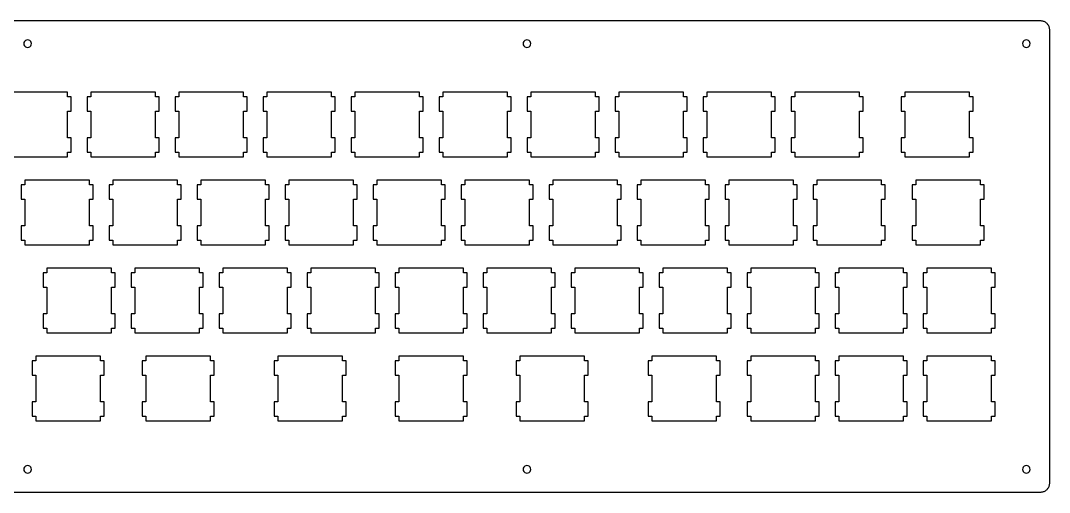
# Model space of a CAD drawing. Extents: x 0 to 334, y 0 to 103.
# Drawn here: x 111.7 to 334.4, y 0.4 to 102.6 of the extents above; entities that cross this region are included whole.
import ezdxf

# ---------------------------------------------------------------- set-up
doc = ezdxf.new("R2010")
doc.units = 0
doc.layers.get('0').update_dxf_attribs({"linetype": 'CONTINUOUS'})

msp = doc.modelspace()

# ---------------------------------------------------------------- linework, layer by layer
at = {"color": 0}
for p, q in [((2.096, 102.563), (332.421, 102.563)), ((332.421, 102.563), (332.577, 102.556)), ((332.577, 102.556), (332.733, 102.538)), ((332.733, 102.538), (332.887, 102.508)), ((332.887, 102.508), (333.04, 102.465)), ((333.04, 102.465), (333.186, 102.41)), ((333.186, 102.41), (333.328, 102.345)), ((333.328, 102.345), (333.466, 102.269)), ((333.466, 102.269), (333.597, 102.181)), ((333.597, 102.181), (333.72, 102.084)), ((333.72, 102.084), (333.835, 101.977)), ((333.835, 101.977), (333.941, 101.862)), ((333.941, 101.862), (334.039, 101.739)), ((334.039, 101.739), (334.126, 101.608)), ((334.126, 101.608), (334.203, 101.471)), ((334.203, 101.471), (334.268, 101.328)), ((334.268, 101.328), (334.323, 101.182)), ((334.323, 101.182), (334.366, 101.03)), ((334.366, 101.03), (334.396, 100.876)), ((334.396, 100.876), (334.414, 100.719)), ((334.414, 100.719), (334.421, 100.562)), ((334.421, 100.562), (334.421, 2.36196)), ((112.536, 98.0475), (112.419, 97.8172)), ((112.718, 98.2306), (112.536, 98.0475)), ((112.948, 98.3477), (112.718, 98.2306)), ((113.203, 98.388), (112.948, 98.3477)), ((113.458, 98.3477), (113.203, 98.388)), ((113.688, 98.2306), (113.458, 98.3477)), ((113.871, 98.0475), (113.688, 98.2306)), ((113.988, 97.8172), (113.871, 98.0475)), ((220.645, 98.0475), (220.527, 97.8172)), ((220.828, 98.2306), (220.645, 98.0475)), ((221.058, 98.3477), (220.828, 98.2306)), ((221.313, 98.388), (221.058, 98.3477)), ((221.568, 98.3477), (221.313, 98.388)), ((221.798, 98.2306), (221.568, 98.3477)), ((221.98, 98.0475), (221.798, 98.2306)), ((222.097, 97.8172), (221.98, 98.0475)), ((328.753, 98.0475), (328.636, 97.8172)), ((328.936, 98.2306), (328.753, 98.0475)), ((329.166, 98.3477), (328.936, 98.2306)), ((329.421, 98.388), (329.166, 98.3477)), ((329.675, 98.3477), (329.421, 98.388)), ((329.905, 98.2306), (329.675, 98.3477)), ((330.089, 98.0475), (329.905, 98.2306)), ((330.206, 97.8172), (330.089, 98.0475)), ((112.419, 97.8172), (112.379, 97.5625)), ((112.379, 97.5625), (112.419, 97.3088)), ((112.419, 97.3088), (112.536, 97.0788)), ((112.536, 97.0788), (112.718, 96.8954)), ((112.718, 96.8954), (112.948, 96.7782)), ((112.948, 96.7782), (113.203, 96.7384)), ((113.203, 96.7384), (113.458, 96.7782)), ((113.458, 96.7782), (113.688, 96.8954)), ((113.688, 96.8954), (113.871, 97.0788)), ((113.871, 97.0788), (113.988, 97.3088)), ((114.028, 97.5625), (113.988, 97.8172)), ((113.988, 97.3088), (114.028, 97.5625)), ((220.527, 97.8172), (220.488, 97.5625)), ((220.488, 97.5625), (220.527, 97.3088)), ((220.527, 97.3088), (220.645, 97.0788)), ((220.645, 97.0788), (220.828, 96.8954)), ((220.828, 96.8954), (221.058, 96.7782)), ((221.058, 96.7782), (221.313, 96.7384)), ((221.313, 96.7384), (221.568, 96.7782)), ((221.568, 96.7782), (221.798, 96.8954)), ((221.798, 96.8954), (221.98, 97.0788)), ((221.98, 97.0788), (222.097, 97.3088)), ((222.137, 97.5625), (222.097, 97.8172)), ((222.097, 97.3088), (222.137, 97.5625)), ((328.636, 97.8172), (328.596, 97.5625)), ((328.596, 97.5625), (328.636, 97.3088)), ((328.636, 97.3088), (328.753, 97.0788)), ((328.753, 97.0788), (328.936, 96.8954)), ((328.936, 96.8954), (329.166, 96.7782)), ((329.166, 96.7782), (329.421, 96.7384)), ((329.421, 96.7384), (329.675, 96.7782)), ((329.675, 96.7782), (329.905, 96.8954)), ((329.905, 96.8954), (330.089, 97.0788)), ((330.089, 97.0788), (330.206, 97.3088)), ((330.247, 97.5625), (330.206, 97.8172)), ((330.206, 97.3088), (330.247, 97.5625)), ((121.87, 87.0384), (107.87, 87.0384)), ((121.87, 86.0379), (121.87, 87.0384)), ((126.92, 87.0384), (126.92, 86.0379)), ((140.921, 87.0384), (126.92, 87.0384)), ((140.921, 86.0379), (140.921, 87.0384)), ((145.97, 87.0384), (145.97, 86.0379)), ((159.971, 87.0384), (145.97, 87.0384)), ((159.971, 86.0379), (159.971, 87.0384)), ((165.02, 87.0384), (165.02, 86.0379)), ((179.021, 87.0384), (165.02, 87.0384)), ((179.021, 86.0379), (179.021, 87.0384)), ((184.07, 87.0384), (184.07, 86.0379)), ((198.071, 87.0384), (184.07, 87.0384)), ((198.071, 86.0379), (198.071, 87.0384)), ((203.12, 87.0384), (203.12, 86.0379)), ((217.121, 87.0384), (203.12, 87.0384)), ((217.121, 86.0379), (217.121, 87.0384)), ((222.17, 87.0384), (222.17, 86.0379)), ((236.171, 87.0384), (222.17, 87.0384)), ((236.171, 86.0379), (236.171, 87.0384)), ((241.22, 87.0384), (241.22, 86.0379)), ((255.221, 87.0384), (241.22, 87.0384)), ((255.221, 86.0379), (255.221, 87.0384)), ((260.27, 87.0384), (260.27, 86.0379)), ((274.271, 87.0384), (260.27, 87.0384)), ((274.271, 86.0379), (274.271, 87.0384)), ((279.32, 87.0384), (279.32, 86.0379)), ((293.321, 87.0384), (279.32, 87.0384)), ((293.321, 86.0379), (293.321, 87.0384)), ((303.132, 87.0384), (303.132, 86.0379)), ((317.132, 87.0384), (303.132, 87.0384)), ((317.132, 86.0379), (317.132, 87.0384)), ((122.669, 86.0379), (121.87, 86.0379)), ((122.669, 82.9374), (122.669, 86.0379)), ((126.92, 86.0379), (126.119, 86.0379)), ((126.119, 86.0379), (126.119, 82.9374)), ((141.72, 86.0379), (140.921, 86.0379)), ((141.72, 82.9374), (141.72, 86.0379)), ((145.97, 86.0379), (145.171, 86.0379)), ((145.171, 86.0379), (145.171, 82.9374)), ((160.77, 86.0379), (159.971, 86.0379)), ((160.77, 82.9374), (160.77, 86.0379)), ((165.02, 86.0379), (164.221, 86.0379)), ((164.221, 86.0379), (164.221, 82.9374)), ((179.82, 86.0379), (179.021, 86.0379)), ((179.82, 82.9374), (179.82, 86.0379)), ((184.07, 86.0379), (183.271, 86.0379)), ((183.271, 86.0379), (183.271, 82.9374)), ((198.87, 86.0379), (198.071, 86.0379)), ((198.87, 82.9374), (198.87, 86.0379)), ((203.12, 86.0379), (202.321, 86.0379)), ((202.321, 86.0379), (202.321, 82.9374)), ((217.92, 86.0379), (217.121, 86.0379)), ((217.92, 82.9374), (217.92, 86.0379)), ((222.17, 86.0379), (221.371, 86.0379)), ((221.371, 86.0379), (221.371, 82.9374)), ((236.97, 86.0379), (236.171, 86.0379)), ((236.97, 82.9374), (236.97, 86.0379)), ((241.22, 86.0379), (240.421, 86.0379)), ((240.421, 86.0379), (240.421, 82.9374)), ((256.02, 86.0379), (255.221, 86.0379)), ((256.02, 82.9374), (256.02, 86.0379)), ((260.27, 86.0379), (259.471, 86.0379)), ((259.471, 86.0379), (259.471, 82.9374)), ((275.07, 86.0379), (274.271, 86.0379)), ((275.07, 82.9374), (275.07, 86.0379)), ((279.32, 86.0379), (278.521, 86.0379)), ((278.521, 86.0379), (278.521, 82.9374)), ((294.12, 86.0379), (293.321, 86.0379)), ((294.12, 82.9374), (294.12, 86.0379)), ((303.132, 86.0379), (302.332, 86.0379)), ((302.332, 86.0379), (302.332, 82.9374)), ((317.933, 86.0379), (317.132, 86.0379)), ((317.933, 82.9374), (317.933, 86.0379)), ((121.87, 77.1384), (121.87, 82.9374)), ((121.87, 82.9374), (122.669, 82.9374)), ((126.119, 82.9374), (126.92, 82.9374)), ((126.92, 82.9374), (126.92, 77.1384)), ((140.921, 77.1384), (140.921, 82.9374)), ((140.921, 82.9374), (141.72, 82.9374)), ((145.171, 82.9374), (145.97, 82.9374)), ((145.97, 82.9374), (145.97, 77.1384)), ((159.971, 77.1384), (159.971, 82.9374)), ((159.971, 82.9374), (160.77, 82.9374)), ((164.221, 82.9374), (165.02, 82.9374)), ((165.02, 82.9374), (165.02, 77.1384)), ((179.021, 77.1384), (179.021, 82.9374)), ((179.021, 82.9374), (179.82, 82.9374)), ((183.271, 82.9374), (184.07, 82.9374)), ((184.07, 82.9374), (184.07, 77.1384)), ((198.071, 77.1384), (198.071, 82.9374)), ((198.071, 82.9374), (198.87, 82.9374)), ((202.321, 82.9374), (203.12, 82.9374)), ((203.12, 82.9374), (203.12, 77.1384)), ((217.121, 77.1384), (217.121, 82.9374)), ((217.121, 82.9374), (217.92, 82.9374)), ((221.371, 82.9374), (222.17, 82.9374)), ((222.17, 82.9374), (222.17, 77.1384)), ((236.171, 77.1384), (236.171, 82.9374)), ((236.171, 82.9374), (236.97, 82.9374)), ((240.421, 82.9374), (241.22, 82.9374)), ((241.22, 82.9374), (241.22, 77.1384)), ((255.221, 77.1384), (255.221, 82.9374)), ((255.221, 82.9374), (256.02, 82.9374)), ((259.471, 82.9374), (260.27, 82.9374)), ((260.27, 82.9374), (260.27, 77.1384)), ((274.271, 77.1384), (274.271, 82.9374)), ((274.271, 82.9374), (275.07, 82.9374)), ((278.521, 82.9374), (279.32, 82.9374)), ((279.32, 82.9374), (279.32, 77.1384)), ((293.321, 77.1384), (293.321, 82.9374)), ((293.321, 82.9374), (294.12, 82.9374)), ((302.332, 82.9374), (303.132, 82.9374)), ((303.132, 82.9374), (303.132, 77.1384)), ((317.132, 77.1384), (317.132, 82.9374)), ((317.132, 82.9374), (317.933, 82.9374)), ((122.669, 77.1384), (121.87, 77.1384)), ((122.669, 74.0378), (122.669, 77.1384)), ((126.92, 77.1384), (126.119, 77.1384)), ((126.119, 77.1384), (126.119, 74.0378)), ((141.72, 77.1384), (140.921, 77.1384)), ((141.72, 74.0378), (141.72, 77.1384)), ((145.97, 77.1384), (145.171, 77.1384)), ((145.171, 77.1384), (145.171, 74.0378)), ((160.77, 77.1384), (159.971, 77.1384)), ((160.77, 74.0378), (160.77, 77.1384)), ((165.02, 77.1384), (164.221, 77.1384)), ((164.221, 77.1384), (164.221, 74.0378)), ((179.82, 77.1384), (179.021, 77.1384)), ((179.82, 74.0378), (179.82, 77.1384)), ((184.07, 77.1384), (183.271, 77.1384)), ((183.271, 77.1384), (183.271, 74.0378)), ((198.87, 77.1384), (198.071, 77.1384)), ((198.87, 74.0378), (198.87, 77.1384)), ((203.12, 77.1384), (202.321, 77.1384)), ((202.321, 77.1384), (202.321, 74.0378)), ((217.92, 77.1384), (217.121, 77.1384)), ((217.92, 74.0378), (217.92, 77.1384)), ((222.17, 77.1384), (221.371, 77.1384)), ((221.371, 77.1384), (221.371, 74.0378)), ((236.97, 77.1384), (236.171, 77.1384)), ((236.97, 74.0378), (236.97, 77.1384)), ((241.22, 77.1384), (240.421, 77.1384)), ((240.421, 77.1384), (240.421, 74.0378)), ((256.02, 77.1384), (255.221, 77.1384)), ((256.02, 74.0378), (256.02, 77.1384)), ((260.27, 77.1384), (259.471, 77.1384)), ((259.471, 77.1384), (259.471, 74.0378)), ((275.07, 77.1384), (274.271, 77.1384)), ((275.07, 74.0378), (275.07, 77.1384)), ((279.32, 77.1384), (278.521, 77.1384)), ((278.521, 77.1384), (278.521, 74.0378)), ((294.12, 77.1384), (293.321, 77.1384)), ((294.12, 74.0378), (294.12, 77.1384)), ((303.132, 77.1384), (302.332, 77.1384)), ((302.332, 77.1384), (302.332, 74.0378)), ((317.933, 77.1384), (317.132, 77.1384)), ((317.933, 74.0378), (317.933, 77.1384)), ((121.87, 73.0373), (121.87, 74.0378)), ((121.87, 74.0378), (122.669, 74.0378)), ((126.119, 74.0378), (126.92, 74.0378)), ((126.92, 74.0378), (126.92, 73.0373)), ((140.921, 73.0373), (140.921, 74.0378)), ((140.921, 74.0378), (141.72, 74.0378)), ((145.171, 74.0378), (145.97, 74.0378)), ((145.97, 74.0378), (145.97, 73.0373)), ((159.971, 73.0373), (159.971, 74.0378)), ((159.971, 74.0378), (160.77, 74.0378)), ((164.221, 74.0378), (165.02, 74.0378)), ((165.02, 74.0378), (165.02, 73.0373)), ((179.021, 73.0373), (179.021, 74.0378)), ((179.021, 74.0378), (179.82, 74.0378)), ((183.271, 74.0378), (184.07, 74.0378)), ((184.07, 74.0378), (184.07, 73.0373)), ((198.071, 73.0373), (198.071, 74.0378)), ((198.071, 74.0378), (198.87, 74.0378)), ((202.321, 74.0378), (203.12, 74.0378)), ((203.12, 74.0378), (203.12, 73.0373)), ((217.121, 73.0373), (217.121, 74.0378)), ((217.121, 74.0378), (217.92, 74.0378)), ((221.371, 74.0378), (222.17, 74.0378)), ((222.17, 74.0378), (222.17, 73.0373)), ((236.171, 73.0373), (236.171, 74.0378)), ((236.171, 74.0378), (236.97, 74.0378)), ((240.421, 74.0378), (241.22, 74.0378)), ((241.22, 74.0378), (241.22, 73.0373)), ((255.221, 73.0373), (255.221, 74.0378)), ((255.221, 74.0378), (256.02, 74.0378)), ((259.471, 74.0378), (260.27, 74.0378)), ((260.27, 74.0378), (260.27, 73.0373)), ((274.271, 73.0373), (274.271, 74.0378)), ((274.271, 74.0378), (275.07, 74.0378)), ((278.521, 74.0378), (279.32, 74.0378)), ((279.32, 74.0378), (279.32, 73.0373)), ((293.321, 73.0373), (293.321, 74.0378)), ((293.321, 74.0378), (294.12, 74.0378)), ((302.332, 74.0378), (303.132, 74.0378)), ((303.132, 74.0378), (303.132, 73.0373)), ((317.132, 73.0373), (317.132, 74.0378)), ((317.132, 74.0378), (317.933, 74.0378)), ((107.87, 73.0373), (121.87, 73.0373)), ((126.92, 73.0373), (140.921, 73.0373)), ((145.97, 73.0373), (159.971, 73.0373)), ((165.02, 73.0373), (179.021, 73.0373)), ((184.07, 73.0373), (198.071, 73.0373)), ((203.12, 73.0373), (217.121, 73.0373)), ((222.17, 73.0373), (236.171, 73.0373)), ((241.22, 73.0373), (255.221, 73.0373)), ((260.27, 73.0373), (274.271, 73.0373)), ((279.32, 73.0373), (293.321, 73.0373)), ((303.132, 73.0373), (317.132, 73.0373)), ((112.632, 66.9879), (111.832, 66.9879)), ((111.832, 66.9879), (111.832, 63.8874)), ((112.632, 67.9884), (112.632, 66.9879)), ((126.632, 67.9884), (112.632, 67.9884)), ((126.632, 66.9879), (126.632, 67.9884)), ((127.433, 66.9879), (126.632, 66.9879)), ((127.433, 63.8874), (127.433, 66.9879)), ((131.682, 66.9879), (130.882, 66.9879)), ((130.882, 66.9879), (130.882, 63.8874)), ((131.682, 67.9884), (131.682, 66.9879)), ((145.682, 67.9884), (131.682, 67.9884)), ((145.682, 66.9879), (145.682, 67.9884)), ((146.483, 66.9879), (145.682, 66.9879)), ((146.483, 63.8874), (146.483, 66.9879)), ((150.732, 66.9879), (149.932, 66.9879)), ((149.932, 66.9879), (149.932, 63.8874)), ((150.732, 67.9884), (150.732, 66.9879)), ((164.732, 67.9884), (150.732, 67.9884)), ((164.732, 66.9879), (164.732, 67.9884)), ((165.533, 66.9879), (164.732, 66.9879)), ((165.533, 63.8874), (165.533, 66.9879)), ((169.782, 66.9879), (168.982, 66.9879)), ((168.982, 66.9879), (168.982, 63.8874)), ((169.782, 67.9884), (169.782, 66.9879)), ((183.782, 67.9884), (169.782, 67.9884)), ((183.782, 66.9879), (183.782, 67.9884)), ((184.583, 66.9879), (183.782, 66.9879)), ((184.583, 63.8874), (184.583, 66.9879)), ((188.832, 66.9879), (188.032, 66.9879)), ((188.032, 66.9879), (188.032, 63.8874)), ((188.832, 67.9884), (188.832, 66.9879)), ((202.832, 67.9884), (188.832, 67.9884)), ((202.832, 66.9879), (202.832, 67.9884)), ((203.633, 66.9879), (202.832, 66.9879)), ((203.633, 63.8874), (203.633, 66.9879)), ((207.882, 66.9879), (207.082, 66.9879)), ((207.082, 66.9879), (207.082, 63.8874)), ((207.882, 67.9884), (207.882, 66.9879)), ((221.882, 67.9884), (207.882, 67.9884)), ((221.882, 66.9879), (221.882, 67.9884)), ((222.683, 66.9879), (221.882, 66.9879)), ((222.683, 63.8874), (222.683, 66.9879)), ((226.932, 66.9879), (226.132, 66.9879)), ((226.132, 66.9879), (226.132, 63.8874)), ((226.932, 67.9884), (226.932, 66.9879)), ((240.932, 67.9884), (226.932, 67.9884)), ((240.932, 66.9879), (240.932, 67.9884)), ((241.733, 66.9879), (240.932, 66.9879)), ((241.733, 63.8874), (241.733, 66.9879)), ((245.982, 66.9879), (245.182, 66.9879)), ((245.182, 66.9879), (245.182, 63.8874)), ((245.982, 67.9884), (245.982, 66.9879)), ((259.982, 67.9884), (245.982, 67.9884)), ((259.982, 66.9879), (259.982, 67.9884)), ((260.783, 66.9879), (259.982, 66.9879)), ((260.783, 63.8874), (260.783, 66.9879)), ((265.032, 66.9879), (264.232, 66.9879)), ((264.232, 66.9879), (264.232, 63.8874)), ((265.032, 67.9884), (265.032, 66.9879)), ((279.032, 67.9884), (265.032, 67.9884)), ((279.032, 66.9879), (279.032, 67.9884)), ((279.833, 66.9879), (279.032, 66.9879)), ((279.833, 63.8874), (279.833, 66.9879)), ((284.082, 66.9879), (283.282, 66.9879)), ((283.282, 66.9879), (283.282, 63.8874)), ((284.082, 67.9884), (284.082, 66.9879)), ((298.082, 67.9884), (284.082, 67.9884)), ((298.082, 66.9879), (298.082, 67.9884)), ((298.883, 66.9879), (298.082, 66.9879)), ((298.883, 63.8874), (298.883, 66.9879)), ((305.514, 66.9879), (304.713, 66.9879)), ((304.713, 66.9879), (304.713, 63.8874)), ((305.514, 67.9884), (305.514, 66.9879)), ((319.513, 67.9884), (305.514, 67.9884)), ((319.513, 66.9879), (319.513, 67.9884)), ((320.314, 66.9879), (319.513, 66.9879)), ((320.314, 63.8874), (320.314, 66.9879)), ((111.832, 63.8874), (112.632, 63.8874)), ((112.632, 63.8874), (112.632, 58.0884)), ((126.632, 58.0884), (126.632, 63.8874)), ((126.632, 63.8874), (127.433, 63.8874)), ((130.882, 63.8874), (131.682, 63.8874)), ((131.682, 63.8874), (131.682, 58.0884)), ((145.682, 58.0884), (145.682, 63.8874)), ((145.682, 63.8874), (146.483, 63.8874)), ((149.932, 63.8874), (150.732, 63.8874)), ((150.732, 63.8874), (150.732, 58.0884)), ((164.732, 58.0884), (164.732, 63.8874)), ((164.732, 63.8874), (165.533, 63.8874)), ((168.982, 63.8874), (169.782, 63.8874)), ((169.782, 63.8874), (169.782, 58.0884)), ((183.782, 58.0884), (183.782, 63.8874)), ((183.782, 63.8874), (184.583, 63.8874)), ((188.032, 63.8874), (188.832, 63.8874)), ((188.832, 63.8874), (188.832, 58.0884)), ((202.832, 58.0884), (202.832, 63.8874)), ((202.832, 63.8874), (203.633, 63.8874)), ((207.082, 63.8874), (207.882, 63.8874)), ((207.882, 63.8874), (207.882, 58.0884)), ((221.882, 58.0884), (221.882, 63.8874)), ((221.882, 63.8874), (222.683, 63.8874)), ((226.132, 63.8874), (226.932, 63.8874)), ((226.932, 63.8874), (226.932, 58.0884)), ((240.932, 58.0884), (240.932, 63.8874)), ((240.932, 63.8874), (241.733, 63.8874)), ((245.182, 63.8874), (245.982, 63.8874)), ((245.982, 63.8874), (245.982, 58.0884)), ((259.982, 58.0884), (259.982, 63.8874)), ((259.982, 63.8874), (260.783, 63.8874)), ((264.232, 63.8874), (265.032, 63.8874)), ((265.032, 63.8874), (265.032, 58.0884)), ((279.032, 58.0884), (279.032, 63.8874)), ((279.032, 63.8874), (279.833, 63.8874)), ((283.282, 63.8874), (284.082, 63.8874)), ((284.082, 63.8874), (284.082, 58.0884)), ((298.082, 58.0884), (298.082, 63.8874)), ((298.082, 63.8874), (298.883, 63.8874)), ((304.713, 63.8874), (305.514, 63.8874)), ((305.514, 63.8874), (305.514, 58.0884)), ((319.513, 58.0884), (319.513, 63.8874)), ((319.513, 63.8874), (320.314, 63.8874)), ((112.632, 58.0884), (111.832, 58.0884)), ((111.832, 58.0884), (111.832, 54.9878)), ((127.433, 58.0884), (126.632, 58.0884)), ((127.433, 54.9878), (127.433, 58.0884)), ((131.682, 58.0884), (130.882, 58.0884)), ((130.882, 58.0884), (130.882, 54.9878)), ((146.483, 58.0884), (145.682, 58.0884)), ((146.483, 54.9878), (146.483, 58.0884)), ((150.732, 58.0884), (149.932, 58.0884)), ((149.932, 58.0884), (149.932, 54.9878)), ((165.533, 58.0884), (164.732, 58.0884)), ((165.533, 54.9878), (165.533, 58.0884)), ((169.782, 58.0884), (168.982, 58.0884)), ((168.982, 58.0884), (168.982, 54.9878)), ((184.583, 58.0884), (183.782, 58.0884)), ((184.583, 54.9878), (184.583, 58.0884)), ((188.832, 58.0884), (188.032, 58.0884)), ((188.032, 58.0884), (188.032, 54.9878)), ((203.633, 58.0884), (202.832, 58.0884)), ((203.633, 54.9878), (203.633, 58.0884)), ((207.882, 58.0884), (207.082, 58.0884)), ((207.082, 58.0884), (207.082, 54.9878)), ((222.683, 58.0884), (221.882, 58.0884)), ((222.683, 54.9878), (222.683, 58.0884)), ((226.932, 58.0884), (226.132, 58.0884)), ((226.132, 58.0884), (226.132, 54.9878)), ((241.733, 58.0884), (240.932, 58.0884)), ((241.733, 54.9878), (241.733, 58.0884)), ((245.982, 58.0884), (245.182, 58.0884)), ((245.182, 58.0884), (245.182, 54.9878)), ((260.783, 58.0884), (259.982, 58.0884)), ((260.783, 54.9878), (260.783, 58.0884)), ((265.032, 58.0884), (264.232, 58.0884)), ((264.232, 58.0884), (264.232, 54.9878)), ((279.833, 58.0884), (279.032, 58.0884)), ((279.833, 54.9878), (279.833, 58.0884)), ((284.082, 58.0884), (283.282, 58.0884)), ((283.282, 58.0884), (283.282, 54.9878)), ((298.883, 58.0884), (298.082, 58.0884)), ((298.883, 54.9878), (298.883, 58.0884)), ((305.514, 58.0884), (304.713, 58.0884)), ((304.713, 58.0884), (304.713, 54.9878)), ((320.314, 58.0884), (319.513, 58.0884)), ((320.314, 54.9878), (320.314, 58.0884)), ((111.832, 54.9878), (112.632, 54.9878)), ((112.632, 54.9878), (112.632, 53.9873)), ((112.632, 53.9873), (126.632, 53.9873)), ((126.632, 53.9873), (126.632, 54.9878)), ((126.632, 54.9878), (127.433, 54.9878)), ((130.882, 54.9878), (131.682, 54.9878)), ((131.682, 54.9878), (131.682, 53.9873)), ((131.682, 53.9873), (145.682, 53.9873)), ((145.682, 53.9873), (145.682, 54.9878)), ((145.682, 54.9878), (146.483, 54.9878)), ((149.932, 54.9878), (150.732, 54.9878)), ((150.732, 54.9878), (150.732, 53.9873)), ((150.732, 53.9873), (164.732, 53.9873)), ((164.732, 53.9873), (164.732, 54.9878)), ((164.732, 54.9878), (165.533, 54.9878)), ((168.982, 54.9878), (169.782, 54.9878)), ((169.782, 54.9878), (169.782, 53.9873)), ((169.782, 53.9873), (183.782, 53.9873)), ((183.782, 53.9873), (183.782, 54.9878)), ((183.782, 54.9878), (184.583, 54.9878)), ((188.032, 54.9878), (188.832, 54.9878)), ((188.832, 54.9878), (188.832, 53.9873)), ((188.832, 53.9873), (202.832, 53.9873)), ((202.832, 53.9873), (202.832, 54.9878)), ((202.832, 54.9878), (203.633, 54.9878)), ((207.082, 54.9878), (207.882, 54.9878)), ((207.882, 54.9878), (207.882, 53.9873)), ((207.882, 53.9873), (221.882, 53.9873)), ((221.882, 53.9873), (221.882, 54.9878)), ((221.882, 54.9878), (222.683, 54.9878)), ((226.132, 54.9878), (226.932, 54.9878)), ((226.932, 54.9878), (226.932, 53.9873)), ((226.932, 53.9873), (240.932, 53.9873)), ((240.932, 53.9873), (240.932, 54.9878)), ((240.932, 54.9878), (241.733, 54.9878)), ((245.182, 54.9878), (245.982, 54.9878)), ((245.982, 54.9878), (245.982, 53.9873)), ((245.982, 53.9873), (259.982, 53.9873)), ((259.982, 53.9873), (259.982, 54.9878)), ((259.982, 54.9878), (260.783, 54.9878)), ((264.232, 54.9878), (265.032, 54.9878)), ((265.032, 54.9878), (265.032, 53.9873)), ((265.032, 53.9873), (279.032, 53.9873)), ((279.032, 53.9873), (279.032, 54.9878)), ((279.032, 54.9878), (279.833, 54.9878)), ((283.282, 54.9878), (284.082, 54.9878)), ((284.082, 54.9878), (284.082, 53.9873)), ((284.082, 53.9873), (298.082, 53.9873)), ((298.082, 53.9873), (298.082, 54.9878)), ((298.082, 54.9878), (298.883, 54.9878)), ((304.713, 54.9878), (305.514, 54.9878)), ((305.514, 54.9878), (305.514, 53.9873)), ((305.514, 53.9873), (319.513, 53.9873)), ((319.513, 53.9873), (319.513, 54.9878)), ((319.513, 54.9878), (320.314, 54.9878)), ((117.395, 47.9379), (116.596, 47.9379)), ((116.596, 47.9379), (116.596, 44.8374)), ((117.395, 48.9384), (117.395, 47.9379)), ((131.396, 48.9384), (117.395, 48.9384)), ((131.396, 47.9379), (131.396, 48.9384)), ((132.195, 47.9379), (131.396, 47.9379)), ((132.195, 44.8374), (132.195, 47.9379)), ((136.445, 47.9379), (135.646, 47.9379)), ((135.646, 47.9379), (135.646, 44.8374)), ((136.445, 48.9384), (136.445, 47.9379)), ((150.446, 48.9384), (136.445, 48.9384)), ((150.446, 47.9379), (150.446, 48.9384)), ((151.245, 47.9379), (150.446, 47.9379)), ((151.245, 44.8374), (151.245, 47.9379)), ((155.495, 47.9379), (154.696, 47.9379)), ((154.696, 47.9379), (154.696, 44.8374)), ((155.495, 48.9384), (155.495, 47.9379)), ((169.496, 48.9384), (155.495, 48.9384)), ((169.496, 47.9379), (169.496, 48.9384)), ((170.295, 47.9379), (169.496, 47.9379)), ((170.295, 44.8374), (170.295, 47.9379)), ((174.545, 47.9379), (173.746, 47.9379)), ((173.746, 47.9379), (173.746, 44.8374)), ((174.545, 48.9384), (174.545, 47.9379)), ((188.546, 48.9384), (174.545, 48.9384)), ((188.546, 47.9379), (188.546, 48.9384)), ((189.345, 47.9379), (188.546, 47.9379)), ((189.345, 44.8374), (189.345, 47.9379)), ((193.595, 47.9379), (192.796, 47.9379)), ((192.796, 47.9379), (192.796, 44.8374)), ((193.595, 48.9384), (193.595, 47.9379)), ((207.596, 48.9384), (193.595, 48.9384)), ((207.596, 47.9379), (207.596, 48.9384)), ((208.395, 47.9379), (207.596, 47.9379)), ((208.395, 44.8374), (208.395, 47.9379)), ((212.645, 47.9379), (211.846, 47.9379)), ((211.846, 47.9379), (211.846, 44.8374)), ((212.645, 48.9384), (212.645, 47.9379)), ((226.646, 48.9384), (212.645, 48.9384)), ((226.646, 47.9379), (226.646, 48.9384)), ((227.445, 47.9379), (226.646, 47.9379)), ((227.445, 44.8374), (227.445, 47.9379)), ((231.695, 47.9379), (230.896, 47.9379)), ((230.896, 47.9379), (230.896, 44.8374)), ((231.695, 48.9384), (231.695, 47.9379)), ((245.696, 48.9384), (231.695, 48.9384)), ((245.696, 47.9379), (245.696, 48.9384)), ((246.495, 47.9379), (245.696, 47.9379)), ((246.495, 44.8374), (246.495, 47.9379)), ((250.745, 47.9379), (249.946, 47.9379)), ((249.946, 47.9379), (249.946, 44.8374)), ((250.745, 48.9384), (250.745, 47.9379)), ((264.746, 48.9384), (250.745, 48.9384)), ((264.746, 47.9379), (264.746, 48.9384)), ((265.545, 47.9379), (264.746, 47.9379)), ((265.545, 44.8374), (265.545, 47.9379)), ((269.795, 47.9379), (268.996, 47.9379)), ((268.996, 47.9379), (268.996, 44.8374)), ((269.795, 48.9384), (269.795, 47.9379)), ((283.796, 48.9384), (269.795, 48.9384)), ((283.796, 47.9379), (283.796, 48.9384)), ((284.595, 47.9379), (283.796, 47.9379)), ((284.595, 44.8374), (284.595, 47.9379)), ((288.845, 47.9379), (288.046, 47.9379)), ((288.046, 47.9379), (288.046, 44.8374)), ((288.845, 48.9384), (288.845, 47.9379)), ((302.846, 48.9384), (288.845, 48.9384)), ((302.846, 47.9379), (302.846, 48.9384)), ((303.645, 47.9379), (302.846, 47.9379)), ((303.645, 44.8374), (303.645, 47.9379)), ((307.895, 47.9379), (307.096, 47.9379)), ((307.096, 47.9379), (307.096, 44.8374)), ((307.895, 48.9384), (307.895, 47.9379)), ((321.896, 48.9384), (307.895, 48.9384)), ((321.896, 47.9379), (321.896, 48.9384)), ((322.695, 47.9379), (321.896, 47.9379)), ((322.695, 44.8374), (322.695, 47.9379)), ((116.596, 44.8374), (117.395, 44.8374)), ((117.395, 44.8374), (117.395, 39.0384)), ((131.396, 39.0384), (131.396, 44.8374)), ((131.396, 44.8374), (132.195, 44.8374)), ((135.646, 44.8374), (136.445, 44.8374)), ((136.445, 44.8374), (136.445, 39.0384)), ((150.446, 39.0384), (150.446, 44.8374)), ((150.446, 44.8374), (151.245, 44.8374)), ((154.696, 44.8374), (155.495, 44.8374)), ((155.495, 44.8374), (155.495, 39.0384)), ((169.496, 39.0384), (169.496, 44.8374)), ((169.496, 44.8374), (170.295, 44.8374)), ((173.746, 44.8374), (174.545, 44.8374)), ((174.545, 44.8374), (174.545, 39.0384)), ((188.546, 39.0384), (188.546, 44.8374)), ((188.546, 44.8374), (189.345, 44.8374)), ((192.796, 44.8374), (193.595, 44.8374)), ((193.595, 44.8374), (193.595, 39.0384)), ((207.596, 39.0384), (207.596, 44.8374)), ((207.596, 44.8374), (208.395, 44.8374)), ((211.846, 44.8374), (212.645, 44.8374)), ((212.645, 44.8374), (212.645, 39.0384)), ((226.646, 39.0384), (226.646, 44.8374)), ((226.646, 44.8374), (227.445, 44.8374)), ((230.896, 44.8374), (231.695, 44.8374)), ((231.695, 44.8374), (231.695, 39.0384)), ((245.696, 39.0384), (245.696, 44.8374)), ((245.696, 44.8374), (246.495, 44.8374)), ((249.946, 44.8374), (250.745, 44.8374)), ((250.745, 44.8374), (250.745, 39.0384)), ((264.746, 39.0384), (264.746, 44.8374)), ((264.746, 44.8374), (265.545, 44.8374)), ((268.996, 44.8374), (269.795, 44.8374)), ((269.795, 44.8374), (269.795, 39.0384)), ((283.796, 39.0384), (283.796, 44.8374)), ((283.796, 44.8374), (284.595, 44.8374)), ((288.046, 44.8374), (288.845, 44.8374)), ((288.845, 44.8374), (288.845, 39.0384)), ((302.846, 39.0384), (302.846, 44.8374)), ((302.846, 44.8374), (303.645, 44.8374)), ((307.096, 44.8374), (307.895, 44.8374)), ((307.895, 44.8374), (307.895, 39.0384)), ((321.896, 39.0384), (321.896, 44.8374)), ((321.896, 44.8374), (322.695, 44.8374)), ((117.395, 39.0384), (116.596, 39.0384)), ((116.596, 39.0384), (116.596, 35.9378)), ((132.195, 39.0384), (131.396, 39.0384)), ((132.195, 35.9378), (132.195, 39.0384)), ((136.445, 39.0384), (135.646, 39.0384)), ((135.646, 39.0384), (135.646, 35.9378)), ((151.245, 39.0384), (150.446, 39.0384)), ((151.245, 35.9378), (151.245, 39.0384)), ((155.495, 39.0384), (154.696, 39.0384)), ((154.696, 39.0384), (154.696, 35.9378)), ((170.295, 39.0384), (169.496, 39.0384)), ((170.295, 35.9378), (170.295, 39.0384)), ((174.545, 39.0384), (173.746, 39.0384)), ((173.746, 39.0384), (173.746, 35.9378)), ((189.345, 39.0384), (188.546, 39.0384)), ((189.345, 35.9378), (189.345, 39.0384)), ((193.595, 39.0384), (192.796, 39.0384)), ((192.796, 39.0384), (192.796, 35.9378)), ((208.395, 39.0384), (207.596, 39.0384)), ((208.395, 35.9378), (208.395, 39.0384)), ((212.645, 39.0384), (211.846, 39.0384)), ((211.846, 39.0384), (211.846, 35.9378)), ((227.445, 39.0384), (226.646, 39.0384)), ((227.445, 35.9378), (227.445, 39.0384)), ((231.695, 39.0384), (230.896, 39.0384)), ((230.896, 39.0384), (230.896, 35.9378)), ((246.495, 39.0384), (245.696, 39.0384)), ((246.495, 35.9378), (246.495, 39.0384)), ((250.745, 39.0384), (249.946, 39.0384)), ((249.946, 39.0384), (249.946, 35.9378)), ((265.545, 39.0384), (264.746, 39.0384)), ((265.545, 35.9378), (265.545, 39.0384)), ((269.795, 39.0384), (268.996, 39.0384)), ((268.996, 39.0384), (268.996, 35.9378)), ((284.595, 39.0384), (283.796, 39.0384)), ((284.595, 35.9378), (284.595, 39.0384)), ((288.845, 39.0384), (288.046, 39.0384)), ((288.046, 39.0384), (288.046, 35.9378)), ((303.645, 39.0384), (302.846, 39.0384)), ((303.645, 35.9378), (303.645, 39.0384)), ((307.895, 39.0384), (307.096, 39.0384)), ((307.096, 39.0384), (307.096, 35.9378)), ((322.695, 39.0384), (321.896, 39.0384)), ((322.695, 35.9378), (322.695, 39.0384)), ((116.596, 35.9378), (117.395, 35.9378)), ((117.395, 35.9378), (117.395, 34.9374)), ((131.396, 34.9374), (131.396, 35.9378)), ((131.396, 35.9378), (132.195, 35.9378)), ((135.646, 35.9378), (136.445, 35.9378)), ((136.445, 35.9378), (136.445, 34.9374)), ((150.446, 34.9374), (150.446, 35.9378)), ((150.446, 35.9378), (151.245, 35.9378)), ((154.696, 35.9378), (155.495, 35.9378)), ((155.495, 35.9378), (155.495, 34.9374)), ((169.496, 34.9374), (169.496, 35.9378)), ((169.496, 35.9378), (170.295, 35.9378)), ((173.746, 35.9378), (174.545, 35.9378)), ((174.545, 35.9378), (174.545, 34.9374)), ((188.546, 34.9374), (188.546, 35.9378)), ((188.546, 35.9378), (189.345, 35.9378)), ((192.796, 35.9378), (193.595, 35.9378)), ((193.595, 35.9378), (193.595, 34.9374)), ((207.596, 34.9374), (207.596, 35.9378)), ((207.596, 35.9378), (208.395, 35.9378)), ((211.846, 35.9378), (212.645, 35.9378)), ((212.645, 35.9378), (212.645, 34.9374)), ((226.646, 34.9374), (226.646, 35.9378)), ((226.646, 35.9378), (227.445, 35.9378)), ((230.896, 35.9378), (231.695, 35.9378)), ((231.695, 35.9378), (231.695, 34.9374)), ((245.696, 34.9374), (245.696, 35.9378)), ((245.696, 35.9378), (246.495, 35.9378)), ((249.946, 35.9378), (250.745, 35.9378)), ((250.745, 35.9378), (250.745, 34.9374)), ((264.746, 34.9374), (264.746, 35.9378)), ((264.746, 35.9378), (265.545, 35.9378)), ((268.996, 35.9378), (269.795, 35.9378)), ((269.795, 35.9378), (269.795, 34.9374)), ((283.796, 34.9374), (283.796, 35.9378)), ((283.796, 35.9378), (284.595, 35.9378)), ((288.046, 35.9378), (288.845, 35.9378)), ((288.845, 35.9378), (288.845, 34.9374)), ((302.846, 34.9374), (302.846, 35.9378)), ((302.846, 35.9378), (303.645, 35.9378)), ((307.096, 35.9378), (307.895, 35.9378)), ((307.895, 35.9378), (307.895, 34.9374)), ((321.896, 34.9374), (321.896, 35.9378)), ((321.896, 35.9378), (322.695, 35.9378)), ((117.395, 34.9374), (131.396, 34.9374)), ((136.445, 34.9374), (150.446, 34.9374)), ((155.495, 34.9374), (169.496, 34.9374)), ((174.545, 34.9374), (188.546, 34.9374)), ((193.595, 34.9374), (207.596, 34.9374)), ((212.645, 34.9374), (226.646, 34.9374)), ((231.695, 34.9374), (245.696, 34.9374)), ((250.745, 34.9374), (264.746, 34.9374)), ((269.795, 34.9374), (283.796, 34.9374)), ((288.845, 34.9374), (302.846, 34.9374)), ((307.895, 34.9374), (321.896, 34.9374)), ((115.014, 29.8883), (115.014, 28.8878)), ((129.013, 29.8883), (115.014, 29.8883)), ((129.013, 28.8878), (129.013, 29.8883)), ((138.826, 29.8883), (138.826, 28.8878)), ((152.826, 29.8883), (138.826, 29.8883)), ((152.826, 28.8878), (152.826, 29.8883)), ((167.401, 29.8883), (167.401, 28.8878)), ((181.401, 29.8883), (167.401, 29.8883)), ((181.401, 28.8878), (181.401, 29.8883)), ((193.595, 29.8883), (193.595, 28.8878)), ((207.595, 29.8883), (193.595, 29.8883)), ((207.595, 28.8878), (207.595, 29.8883)), ((219.789, 29.8883), (219.789, 28.8878)), ((233.788, 29.8883), (219.789, 29.8883)), ((233.788, 28.8878), (233.788, 29.8883)), ((248.364, 29.8883), (248.364, 28.8878)), ((262.363, 29.8883), (248.364, 29.8883)), ((262.363, 28.8878), (262.363, 29.8883)), ((269.795, 29.8883), (269.795, 28.8878)), ((283.795, 29.8883), (269.795, 29.8883)), ((283.795, 28.8878), (283.795, 29.8883)), ((288.845, 29.8883), (288.845, 28.8878)), ((302.845, 29.8883), (288.845, 29.8883)), ((302.845, 28.8878), (302.845, 29.8883)), ((307.895, 29.8883), (307.895, 28.8878)), ((321.895, 29.8883), (307.895, 29.8883)), ((321.895, 28.8878), (321.895, 29.8883)), ((115.014, 28.8878), (114.213, 28.8878)), ((114.213, 28.8878), (114.213, 25.7886)), ((129.814, 28.8878), (129.013, 28.8878)), ((129.814, 25.7886), (129.814, 28.8878)), ((138.826, 28.8878), (138.027, 28.8878)), ((138.027, 28.8878), (138.027, 25.7886)), ((153.627, 28.8878), (152.826, 28.8878)), ((153.627, 25.7886), (153.627, 28.8878)), ((167.401, 28.8878), (166.602, 28.8878)), ((166.602, 28.8878), (166.602, 25.7886)), ((182.202, 28.8878), (181.401, 28.8878)), ((182.202, 25.7886), (182.202, 28.8878)), ((193.595, 28.8878), (192.794, 28.8878)), ((192.794, 28.8878), (192.794, 25.7886)), ((208.394, 28.8878), (207.595, 28.8878)), ((208.394, 25.7886), (208.394, 28.8878)), ((219.789, 28.8878), (218.988, 28.8878)), ((218.988, 28.8878), (218.988, 25.7886)), ((234.589, 28.8878), (233.788, 28.8878)), ((234.589, 25.7886), (234.589, 28.8878)), ((248.364, 28.8878), (247.563, 28.8878)), ((247.563, 28.8878), (247.563, 25.7886)), ((263.164, 28.8878), (262.363, 28.8878)), ((263.164, 25.7886), (263.164, 28.8878)), ((269.795, 28.8878), (268.994, 28.8878)), ((268.994, 28.8878), (268.994, 25.7886)), ((284.594, 28.8878), (283.795, 28.8878)), ((284.594, 25.7886), (284.594, 28.8878)), ((288.845, 28.8878), (288.044, 28.8878)), ((288.044, 28.8878), (288.044, 25.7886)), ((303.644, 28.8878), (302.845, 28.8878)), ((303.644, 25.7886), (303.644, 28.8878)), ((307.895, 28.8878), (307.094, 28.8878)), ((307.094, 28.8878), (307.094, 25.7886)), ((322.694, 28.8878), (321.895, 28.8878)), ((322.694, 25.7886), (322.694, 28.8878)), ((114.213, 25.7886), (115.014, 25.7886)), ((115.014, 25.7886), (115.014, 19.9885)), ((129.013, 19.9885), (129.013, 25.7886)), ((129.013, 25.7886), (129.814, 25.7886)), ((138.027, 25.7886), (138.826, 25.7886)), ((138.826, 25.7886), (138.826, 19.9885)), ((152.826, 19.9885), (152.826, 25.7886)), ((152.826, 25.7886), (153.627, 25.7886)), ((166.602, 25.7886), (167.401, 25.7886)), ((167.401, 25.7886), (167.401, 19.9885)), ((181.401, 19.9885), (181.401, 25.7886)), ((181.401, 25.7886), (182.202, 25.7886)), ((192.794, 25.7886), (193.595, 25.7886)), ((193.595, 25.7886), (193.595, 19.9885)), ((207.595, 19.9885), (207.595, 25.7886)), ((207.595, 25.7886), (208.394, 25.7886)), ((218.988, 25.7886), (219.789, 25.7886)), ((219.789, 25.7886), (219.789, 19.9885)), ((233.788, 19.9885), (233.788, 25.7886)), ((233.788, 25.7886), (234.589, 25.7886)), ((247.563, 25.7886), (248.364, 25.7886)), ((248.364, 25.7886), (248.364, 19.9885)), ((262.363, 19.9885), (262.363, 25.7886)), ((262.363, 25.7886), (263.164, 25.7886)), ((268.994, 25.7886), (269.795, 25.7886)), ((269.795, 25.7886), (269.795, 19.9885)), ((283.795, 19.9885), (283.795, 25.7886)), ((283.795, 25.7886), (284.594, 25.7886)), ((288.044, 25.7886), (288.845, 25.7886)), ((288.845, 25.7886), (288.845, 19.9885)), ((302.845, 19.9885), (302.845, 25.7886)), ((302.845, 25.7886), (303.644, 25.7886)), ((307.094, 25.7886), (307.895, 25.7886)), ((307.895, 25.7886), (307.895, 19.9885)), ((321.895, 19.9885), (321.895, 25.7886)), ((321.895, 25.7886), (322.694, 25.7886)), ((115.014, 19.9885), (114.213, 19.9885)), ((114.213, 19.9885), (114.213, 16.8879)), ((129.814, 19.9885), (129.013, 19.9885)), ((129.814, 16.8879), (129.814, 19.9885)), ((138.826, 19.9885), (138.027, 19.9885)), ((138.027, 19.9885), (138.027, 16.8879)), ((153.627, 19.9885), (152.826, 19.9885)), ((153.627, 16.8879), (153.627, 19.9885)), ((167.401, 19.9885), (166.602, 19.9885)), ((166.602, 19.9885), (166.602, 16.8879)), ((182.202, 19.9885), (181.401, 19.9885)), ((182.202, 16.8879), (182.202, 19.9885)), ((193.595, 19.9885), (192.794, 19.9885)), ((192.794, 19.9885), (192.794, 16.8879)), ((208.394, 19.9885), (207.595, 19.9885)), ((208.394, 16.8879), (208.394, 19.9885)), ((219.789, 19.9885), (218.988, 19.9885)), ((218.988, 19.9885), (218.988, 16.8879)), ((234.589, 19.9885), (233.788, 19.9885)), ((234.589, 16.8879), (234.589, 19.9885)), ((248.364, 19.9885), (247.563, 19.9885)), ((247.563, 19.9885), (247.563, 16.8879)), ((263.164, 19.9885), (262.363, 19.9885)), ((263.164, 16.8879), (263.164, 19.9885)), ((269.795, 19.9885), (268.994, 19.9885)), ((268.994, 19.9885), (268.994, 16.8879)), ((284.594, 19.9885), (283.795, 19.9885)), ((284.594, 16.8879), (284.594, 19.9885)), ((288.845, 19.9885), (288.044, 19.9885)), ((288.044, 19.9885), (288.044, 16.8879)), ((303.644, 19.9885), (302.845, 19.9885)), ((303.644, 16.8879), (303.644, 19.9885)), ((307.895, 19.9885), (307.094, 19.9885)), ((307.094, 19.9885), (307.094, 16.8879)), ((322.694, 19.9885), (321.895, 19.9885)), ((322.694, 16.8879), (322.694, 19.9885)), ((114.213, 16.8879), (115.014, 16.8879)), ((115.014, 16.8879), (115.014, 15.8874)), ((115.014, 15.8874), (129.013, 15.8874)), ((129.013, 15.8874), (129.013, 16.8879)), ((129.013, 16.8879), (129.814, 16.8879)), ((138.027, 16.8879), (138.826, 16.8879)), ((138.826, 16.8879), (138.826, 15.8874)), ((138.826, 15.8874), (152.826, 15.8874)), ((152.826, 15.8874), (152.826, 16.8879)), ((152.826, 16.8879), (153.627, 16.8879)), ((166.602, 16.8879), (167.401, 16.8879)), ((167.401, 16.8879), (167.401, 15.8874)), ((167.401, 15.8874), (181.401, 15.8874)), ((181.401, 15.8874), (181.401, 16.8879)), ((181.401, 16.8879), (182.202, 16.8879)), ((192.794, 16.8879), (193.595, 16.8879)), ((193.595, 16.8879), (193.595, 15.8874)), ((193.595, 15.8874), (207.595, 15.8874)), ((207.595, 15.8874), (207.595, 16.8879)), ((207.595, 16.8879), (208.394, 16.8879)), ((218.988, 16.8879), (219.789, 16.8879)), ((219.789, 16.8879), (219.789, 15.8874)), ((219.789, 15.8874), (233.788, 15.8874)), ((233.788, 15.8874), (233.788, 16.8879)), ((233.788, 16.8879), (234.589, 16.8879)), ((247.563, 16.8879), (248.364, 16.8879)), ((248.364, 16.8879), (248.364, 15.8874)), ((248.364, 15.8874), (262.363, 15.8874)), ((262.363, 15.8874), (262.363, 16.8879)), ((262.363, 16.8879), (263.164, 16.8879)), ((268.994, 16.8879), (269.795, 16.8879)), ((269.795, 16.8879), (269.795, 15.8874)), ((269.795, 15.8874), (283.795, 15.8874)), ((283.795, 15.8874), (283.795, 16.8879)), ((283.795, 16.8879), (284.594, 16.8879)), ((288.044, 16.8879), (288.845, 16.8879)), ((288.845, 16.8879), (288.845, 15.8874)), ((288.845, 15.8874), (302.845, 15.8874)), ((302.845, 15.8874), (302.845, 16.8879)), ((302.845, 16.8879), (303.644, 16.8879)), ((307.094, 16.8879), (307.895, 16.8879)), ((307.895, 16.8879), (307.895, 15.8874)), ((307.895, 15.8874), (321.895, 15.8874)), ((321.895, 15.8874), (321.895, 16.8879)), ((321.895, 16.8879), (322.694, 16.8879)), ((112.419, 5.61689), (112.379, 5.36194)), ((112.379, 5.36194), (112.419, 5.1084)), ((112.536, 5.84701), (112.419, 5.61689)), ((112.419, 5.1084), (112.536, 4.87825)), ((112.718, 6.03031), (112.536, 5.84701)), ((112.536, 4.87825), (112.718, 4.69498)), ((112.948, 6.14744), (112.718, 6.03031)), ((112.718, 4.69498), (112.948, 4.57786)), ((113.203, 6.1874), (112.948, 6.14744)), ((112.948, 4.57786), (113.203, 4.53651)), ((113.458, 6.14744), (113.203, 6.1874)), ((113.203, 4.53651), (113.458, 4.57786)), ((113.688, 6.03031), (113.458, 6.14744)), ((113.458, 4.57786), (113.688, 4.69498)), ((113.871, 5.84701), (113.688, 6.03031)), ((113.688, 4.69498), (113.871, 4.87825)), ((113.988, 5.61689), (113.871, 5.84701)), ((113.871, 4.87825), (113.988, 5.1084)), ((114.028, 5.36194), (113.988, 5.61689)), ((113.988, 5.1084), (114.028, 5.36194)), ((220.527, 5.61689), (220.488, 5.36194)), ((220.488, 5.36194), (220.527, 5.1084)), ((220.645, 5.84701), (220.527, 5.61689)), ((220.527, 5.1084), (220.645, 4.87825)), ((220.828, 6.03031), (220.645, 5.84701)), ((220.645, 4.87825), (220.828, 4.69498)), ((221.058, 6.14744), (220.828, 6.03031)), ((220.828, 4.69498), (221.058, 4.57786)), ((221.313, 6.1874), (221.058, 6.14744)), ((221.058, 4.57786), (221.313, 4.53651)), ((221.568, 6.14744), (221.313, 6.1874)), ((221.313, 4.53651), (221.568, 4.57786)), ((221.798, 6.03031), (221.568, 6.14744)), ((221.568, 4.57786), (221.798, 4.69498)), ((221.98, 5.84701), (221.798, 6.03031)), ((221.798, 4.69498), (221.98, 4.87825)), ((222.097, 5.61689), (221.98, 5.84701)), ((221.98, 4.87825), (222.097, 5.1084)), ((222.137, 5.36194), (222.097, 5.61689)), ((222.097, 5.1084), (222.137, 5.36194)), ((328.636, 5.61689), (328.596, 5.36194)), ((328.596, 5.36194), (328.636, 5.1084)), ((328.753, 5.84701), (328.636, 5.61689)), ((328.636, 5.1084), (328.753, 4.87825)), ((328.936, 6.03031), (328.753, 5.84701)), ((328.753, 4.87825), (328.936, 4.69498)), ((329.166, 6.14744), (328.936, 6.03031)), ((328.936, 4.69498), (329.166, 4.57786)), ((329.421, 6.1874), (329.166, 6.14744)), ((329.166, 4.57786), (329.421, 4.53651)), ((329.675, 6.14744), (329.421, 6.1874)), ((329.421, 4.53651), (329.675, 4.57786)), ((329.905, 6.03031), (329.675, 6.14744)), ((329.675, 4.57786), (329.905, 4.69498)), ((330.089, 5.84701), (329.905, 6.03031)), ((329.905, 4.69498), (330.089, 4.87825)), ((330.206, 5.61689), (330.089, 5.84701)), ((330.089, 4.87825), (330.206, 5.1084)), ((330.247, 5.36194), (330.206, 5.61689)), ((330.206, 5.1084), (330.247, 5.36194)), ((334.421, 2.36196), (334.414, 2.20624)), ((332.421, 0.36242), (2.096, 0.36242)), ((332.577, 0.36932), (332.421, 0.36242)), ((332.733, 0.38723), (332.577, 0.36932)), ((332.887, 0.41754), (332.733, 0.38723)), ((333.04, 0.46027), (332.887, 0.41754)), ((333.186, 0.51539), (333.04, 0.46027)), ((333.328, 0.58015), (333.186, 0.51539)), ((333.466, 0.65732), (333.328, 0.58015)), ((333.597, 0.74414), (333.466, 0.65732)), ((333.72, 0.84198), (333.597, 0.74414)), ((333.835, 0.94809), (333.72, 0.84198)), ((333.941, 1.06385), (333.835, 0.94809)), ((334.039, 1.18649), (333.941, 1.06385)), ((334.126, 1.31741), (334.039, 1.18649)), ((334.203, 1.45521), (334.126, 1.31741)), ((334.268, 1.59714), (334.203, 1.45521)), ((334.323, 1.74322), (334.268, 1.59714)), ((334.366, 1.89618), (334.323, 1.74322)), ((334.396, 2.05052), (334.366, 1.89618)), ((334.414, 2.20624), (334.396, 2.05052))]:
    msp.add_line(p, q, dxfattribs=at)

doc.saveas('drawing.dxf')
